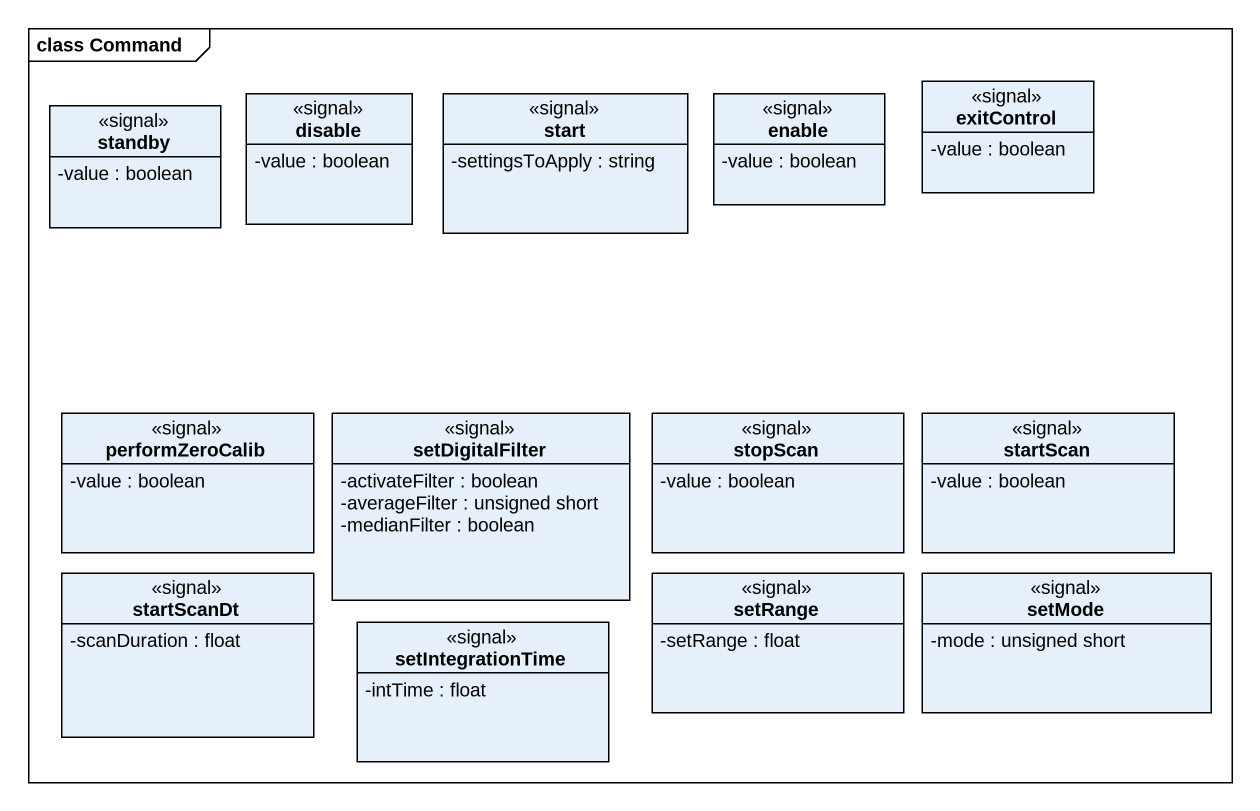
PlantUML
@startuml
mainframe class Command
hide circle
hide empty members
skinparam classAttributeIconSize 0
class exitControl <<signal>> {
  -value : boolean
}
class standby <<signal>> {
  -value : boolean
}
class disable <<signal>> {
  -value : boolean
}
class "start" as start_ <<signal>> {
  -settingsToApply : string
}
class enable <<signal>> {
  -value : boolean
}
class performZeroCalib <<signal>> {
  -value : boolean
}
class setDigitalFilter <<signal>> {
  -activateFilter : boolean
  -averageFilter : unsigned short
  -medianFilter : boolean
}
class stopScan <<signal>> {
  -value : boolean
}
class startScan <<signal>> {
  -value : boolean
}
class startScanDt <<signal>> {
  -scanDuration : float
}
class setIntegrationTime <<signal>> {
  -intTime : float
}
class setRange <<signal>> {
  -setRange : float
}
class setMode <<signal>> {
  -mode : unsigned short
}
@enduml
